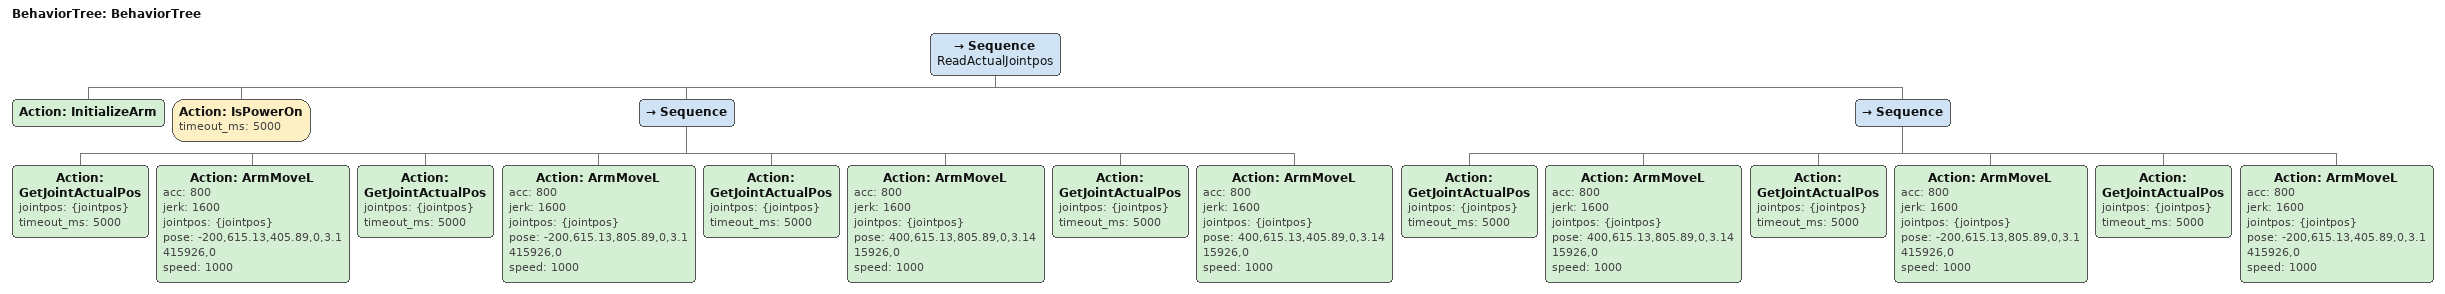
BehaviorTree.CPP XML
<?xml version="1.0"?>
<root main_tree_to_execute="BehaviorTree">
    <BehaviorTree ID="BehaviorTree">
        <Sequence name="ReadActualJointpos">
            <Action ID="InitializeArm"/>
            <Action ID="IsPowerOn" timeout_ms="5000"/>
            <Sequence>
                <Action ID="GetJointActualPos" jointpos="{jointpos}" timeout_ms="5000"/>
                <Action ID="ArmMoveL" acc="800" jerk="1600" jointpos="{jointpos}" pose="-200,615.13,405.89,0,3.1415926,0" speed="1000"/>
                <Action ID="GetJointActualPos" jointpos="{jointpos}" timeout_ms="5000"/>
                <Action ID="ArmMoveL" acc="800" jerk="1600" jointpos="{jointpos}" pose="-200,615.13,805.89,0,3.1415926,0" speed="1000"/>
                <Action ID="GetJointActualPos" jointpos="{jointpos}" timeout_ms="5000"/>
                <Action ID="ArmMoveL" acc="800" jerk="1600" jointpos="{jointpos}" pose="400,615.13,805.89,0,3.1415926,0" speed="1000"/>
                <Action ID="GetJointActualPos" jointpos="{jointpos}" timeout_ms="5000"/>
                <Action ID="ArmMoveL" acc="800" jerk="1600" jointpos="{jointpos}" pose="400,615.13,405.89,0,3.1415926,0" speed="1000"/>
            </Sequence>
            <Sequence>
                <Action ID="GetJointActualPos" jointpos="{jointpos}" timeout_ms="5000"/>
                <Action ID="ArmMoveL" acc="800" jerk="1600" jointpos="{jointpos}" pose="400,615.13,805.89,0,3.1415926,0" speed="1000"/>
                <Action ID="GetJointActualPos" jointpos="{jointpos}" timeout_ms="5000"/>
                <Action ID="ArmMoveL" acc="800" jerk="1600" jointpos="{jointpos}" pose="-200,615.13,805.89,0,3.1415926,0" speed="1000"/>
                <Action ID="GetJointActualPos" jointpos="{jointpos}" timeout_ms="5000"/>
                <Action ID="ArmMoveL" acc="800" jerk="1600" jointpos="{jointpos}" pose="-200,615.13,405.89,0,3.1415926,0" speed="1000"/>
            </Sequence>
        </Sequence>
    </BehaviorTree>
</root>
